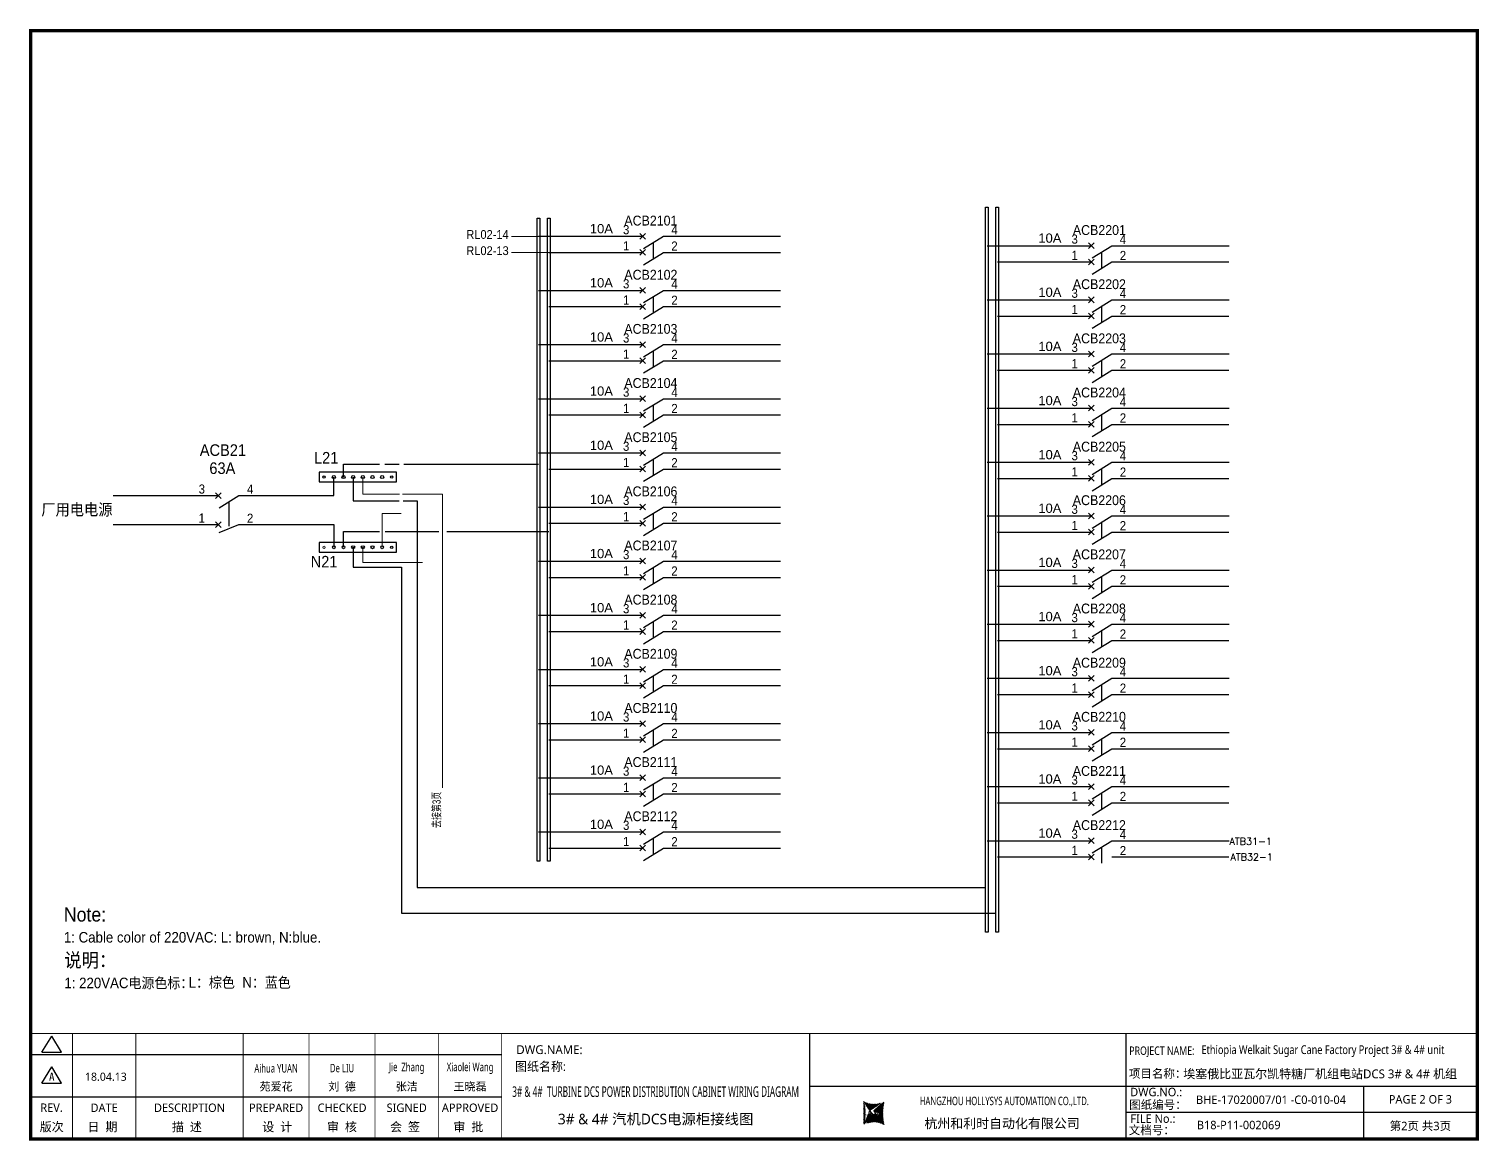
# Model space of a CAD drawing. Extents: x 81437 to 204847, y -54597 to -29444.
# Drawn here: x 96417 to 100542, y -54566 to -51403 of the extents above; entities that cross this region are included whole.
import ezdxf
from ezdxf.enums import TextEntityAlignment as Align
from ezdxf.lldxf.tags import DXFTag

# ---------------------------------------------------------------- set-up
doc = ezdxf.new("R2010")
doc.units = 0
doc.header["$LTSCALE"] = 100
doc.header["$MEASUREMENT"] = 0
for name, color, linetype in [('t', 1, 'Continuous'), ('标准图框及表格', 7, 'Continuous'), ('空气开关', 7, 'Continuous')]:
    doc.layers.add(name, color=color, linetype=linetype)
doc.layers.add('细实线', color=7, linetype='Continuous', lineweight=20)
doc.styles.add('HZ', font='arial.ttf', dxfattribs={"width": 0.7})
doc.styles.add('SIMPLEX', font='simplex')
doc.styles.get("Standard").update_dxf_attribs({"font": ''})
doc.styles.add('微软雅黑', font='')
doc.styles.get('Standard').set_extended_font_data('SimSun')
doc.styles.get('微软雅黑').set_extended_font_data('Microsoft YaHei')
tags = doc.linetypes.add('CENTER', pattern=[2, 1.25, -0.25, 0.25, -0.25]).pattern_tags.tags
tags[10:11] = [DXFTag(74, 4), DXFTag(75, 0), DXFTag(340, '0'), DXFTag(46, 1.0), DXFTag(50, 0.0), DXFTag(44, 0.0), DXFTag(45, 0.0)]
tags[8:9] = [DXFTag(74, 4), DXFTag(75, 0), DXFTag(340, '0'), DXFTag(46, 1.0), DXFTag(50, 0.0), DXFTag(44, 0.0), DXFTag(45, 0.0)]
tags[6:7] = [DXFTag(74, 4), DXFTag(75, 0), DXFTag(340, '0'), DXFTag(46, 1.0), DXFTag(50, 0.0), DXFTag(44, 0.0), DXFTag(45, 0.0)]
tags[4:5] = [DXFTag(74, 4), DXFTag(75, 0), DXFTag(340, '0'), DXFTag(46, 1.0), DXFTag(50, 0.0), DXFTag(44, 0.0), DXFTag(45, 0.0)]
tags = doc.linetypes.add('HIDDEN', pattern=[0.375, 0.25, -0.125]).pattern_tags.tags
tags[6:7] = [DXFTag(74, 4), DXFTag(75, 0), DXFTag(340, '0'), DXFTag(46, 1.0), DXFTag(50, 0.0), DXFTag(44, 0.0), DXFTag(45, 0.0)]
tags[4:5] = [DXFTag(74, 4), DXFTag(75, 0), DXFTag(340, '0'), DXFTag(46, 1.0), DXFTag(50, 0.0), DXFTag(44, 0.0), DXFTag(45, 0.0)]
pattern_1 = [(45, (-6.1628, -58.8625), (-0.7362629, 0.7362629), [])]

# ---------------------------------------------------------------- blocks, each defined once
blk = doc.blocks.new('供电端子')
at = {"style": 'HZ', "width": 0.7}
blk.add_attdef('供电端子', (0, 0), '', height=17, dxfattribs=at)
blk = doc.blocks.new('图框')
at = {"layer": '标准图框及表格'}
h = blk.add_hatch(dxfattribs=at)
h.set_pattern_fill('ANSI31', color=5, scale=8.329864, style=0)
h.set_pattern_definition(pattern_1)
edge = h.paths.add_edge_path()
edge.add_arc((2393.1, -3057), 55.2, 238.1092, 291.6532)
edge.add_line((2413.5, -3108.3), (2382.4, -3129.1))
edge.add_arc((2232.7, -3137.2), 135.4, 346.3915, 374.25)
edge.add_line((2364.3, -3169), (2391.3, -3146.7))
edge.add_line((2385.2, -3139.1), (2390, -3139.8))
edge.add_spline(control_points=[(2391.3, -3146.8), (2392.2, -3145.9), (2393.8, -3144.3), (2393.7, -3140.1), (2391.3, -3139.9), (2390, -3139.7)], knot_values=[0, 0, 0, 0, 6.844331, 12.400427, 18.769243, 18.769243, 18.769243, 18.769243], weights=[1, 1, 1, 1, 1, 1], degree=3, periodic=0)
edge.add_spline(control_points=[(2382.4, -3129.1), (2381.6, -3129.7), (2380.3, -3130.8), (2379.4, -3132.2), (2379, -3132.9)], knot_values=[0, 0, 0, 0, 5.253674, 9.488439, 9.488439, 9.488439, 9.488439], weights=[1, 1, 1, 1, 1], degree=3, periodic=0)
edge.add_spline(control_points=[(2380.1, -3131.1), (2379.6, -3131.8), (2378.5, -3133.2), (2378.8, -3136.6), (2381.7, -3138.8), (2384, -3139), (2385.2, -3139.1)], knot_values=[10.665975, 10.665975, 10.665975, 10.665975, 18.977704, 28.894558, 41.119554, 52.646925, 52.646925, 52.646925, 52.646925], weights=[1, 1, 1, 1, 1, 1, 1], degree=3, periodic=0)
h = blk.add_hatch(dxfattribs=at)
h.set_pattern_fill('ANSI31', color=3, scale=8.329864, style=0)
h.set_pattern_definition(pattern_1)
edge = h.paths.add_edge_path()
edge.add_line((2396.3, -3134.6), (2401.5, -3135.3))
edge.add_spline(control_points=[(2394.9, -3127.6), (2394, -3128.5), (2392.4, -3130.1), (2392.5, -3134.3), (2394.9, -3134.5), (2396.2, -3134.6)], knot_values=[0, 0, 0, 0, 6.844331, 12.400427, 18.769243, 18.769243, 18.769243, 18.769243], weights=[1, 1, 1, 1, 1, 1], degree=3, periodic=0)
edge.add_line((2421.9, -3105.3), (2394.8, -3127.7))
edge.add_spline(control_points=[(2406.5, -3142.8), (2406.9, -3142.3), (2407.7, -3140.9), (2407.4, -3137.8), (2404.5, -3135.6), (2402.2, -3135.4), (2401, -3135.3)], knot_values=[12.654089, 12.654089, 12.654089, 12.654089, 18.977704, 28.894558, 41.119554, 52.646925, 52.646925, 52.646925, 52.646925], weights=[1, 1, 1, 1, 1, 1, 1], degree=3, periodic=0)
edge.add_line((2405.5, -3143.8), (2406.6, -3142.6))
edge.add_line((2403.9, -3145.3), (2405.5, -3143.8))
edge.add_line((2372.7, -3166.1), (2403.8, -3145.3))
edge.add_arc((2393.1, -3217.4), 55.2, 58.1092, 111.6532)
edge.add_arc((2553.4, -3137.2), 135.4, 166.3915, 194.25)
at = {"color": 7}
for p, q in [((2209.5, -2910.4), (2209.5, -3210.4)), ((3109.5, -2910.4), (3109.5, -3210.4)), ((-6.2, -2970.4), (1334, -2970.4)), ((-6.2, -3090.4), (1334, -3090.4)), ((2209.5, -3060.4), (3109.5, -3060.4)), ((3109.5, -3060.4), (4109.5, -3060.4)), ((3785.6, -3060.4), (3785.6, -3210.4)), ((4109.5, -3135.4), (3109.5, -3135.4))]:
    blk.add_line(p, q, dxfattribs=at)
at = {"color": 7, "const_width": 3}
blk.add_lwpolyline([(4109.5, -2910.4), (-6.2, -2910.4)], dxfattribs=at)
at = {"layer": 't', "color": 7}
for p, q in [((25.8, -2963.9), (53.7, -2918)), ((81.7, -2963.9), (53.7, -2918)), ((25.8, -2963.9), (81.7, -2963.9)), ((25.8, -3051.8), (53.7, -3006)), ((81.7, -3051.8), (53.7, -3006)), ((25.8, -3051.8), (81.7, -3051.8))]:
    blk.add_line(p, q, dxfattribs=at)
at = {"layer": 't', "color": 7, "const_width": 9.62}
blk.add_lwpolyline([(4109.5, -3210.4), (4109.5, -58.9), (-6.2, -58.9), (-6.2, -3210.4)], close=True, dxfattribs=at)
at = {"layer": 't', "color": 7, "const_width": 2.4}
for points in [[(112.6, -2911.6), (112.6, -3210.4)], [(292.9, -2911.6), (292.9, -3210.4)], [(598.2, -2911.6), (598.2, -3215.3)], [(785.8, -2911.6), (785.8, -3215.3)], [(973.4, -2911.6), (973.4, -3215.3)], [(1153.7, -2911.6), (1153.7, -3215.3)], [(1334, -2911.6), (1334, -3215.3)]]:
    blk.add_lwpolyline(points, dxfattribs=at)
at = {"color": 7, "linetype": 'CENTER', "style": '微软雅黑'}
for s, height, p in [('项目名称：', 24, (3118.2, -3036.9)), ('图纸编号：', 24, (3119.1, -3125.5)), ('杭州和利时自动化有限公司', 27, (2536.4, -3180)), ('文档号：', 24, (3117.9, -3197.6))]:
    blk.add_text(s, height=height, dxfattribs=at).set_placement(p)
at = {"color": 7, "style": '微软雅黑', "flags": 8}
for tag, p, height in [('DWG.NAME:', (1375.5, -2969.2), 25), ('DWG.NO.:', (3122, -3089.3), 24), ('图纸编号', (3309.2, -3111.3), 24), ('FILENO.:', (3122.5, -3165), 24), ('文档号', (3311.6, -3183), 24)]:
    blk.add_attdef(tag, p, '', height=height, dxfattribs=at)
at = {"color": 7, "style": '微软雅黑', "width": 0.8, "flags": 8}
for tag, p, height in [('PROJECTNAME:', (3119.3, -2971.7), 24), ('PROJECT_NAME', (3324.7, -2969.2), 25)]:
    blk.add_attdef(tag, p, '', height=height, dxfattribs=at)
at = {"color": 7, "style": '微软雅黑', "flags": 8}
for tag, height, width, p in [('RENLIU', 24, 0.7, (692, -3009.2)), ('SHUFENWANG', 24, 0.7, (879.6, -3009.2)), ('FANGHOU', 24, 0.7, (1063.6, -3009.2)), ('DANDANLI', 24, 0.7, (1243.9, -3009.2)), ('#10STATIONONTROLCABINETCOVER', 30, 0.6, (1771.7, -3076)), ('HANGZHOUHOLLYSYSAUTOMATIONCO.,LTD.', 24, 0.7, (2763.9, -3104.6))]:
    blk.add_attdef(tag, text='', height=height, dxfattribs=dict(at, width=width)).set_placement(p, align=Align.MIDDLE)
for tag, p in [('图纸名称:', (1371.6, -3024.8)), ('项目名称', (3272.9, -3045.6))]:
    blk.add_attdef(tag, text='', height=25, dxfattribs=at).set_placement(p, align=Align.BOTTOM_LEFT)
at = {"color": 7, "flags": 8}
blk.add_attdef('A', text='', height=23, dxfattribs=at).set_placement((53.7, -3033.7), align=Align.MIDDLE)
at = {"color": 7, "style": '微软雅黑', "flags": 8}
for tag, height, p in [('设计时间', 23, (207.7, -3033.7)), ('刘仁', 23, (692, -3061.1)), ('王姝芬', 23, (879.6, -3061.1)), ('侯方', 23, (1063.6, -3061.1)), ('李丹丹', 23, (1243.9, -3061.1)), ('PAGEXOFX', 24, (3947.6, -3097.9)), ('REV.', 24, (53.2, -3121.9)), ('DATE', 24, (202.7, -3121.9)), ('DESCRIPTION', 24, (445.6, -3121.9)), ('PREPARED', 24, (692, -3121.9)), ('CHECKED', 24, (879.6, -3121.9)), ('SIGNED', 24, (1063.6, -3121.9)), ('APPROVED', 24, (1243.9, -3121.9)), ('图纸名称', 30, (1771.7, -3153.6)), ('第几页共几页', 24, (3947.6, -3172.9))]:
    blk.add_attdef(tag, text='', height=height, dxfattribs=at).set_placement(p, align=Align.MIDDLE)
at = {"layer": 't', "color": 7, "style": '微软雅黑'}
for s, p in [('版次', (53.7, -3176.5)), ('日  期', (198, -3176.5)), ('描  述', (438.3, -3176.5)), ('设  计', (695.3, -3176.5)), ('审  核', (879.4, -3176.5)), ('会  签', (1058.9, -3176.5)), ('审  批', (1239.1, -3176.5))]:
    blk.add_text(s, height=25, dxfattribs=at).set_placement(p, align=Align.MIDDLE_CENTER)
at = {"layer": '标准图框及表格', "color": 5, "style": 'HZ'}
for s, p in [('pgqh', (2367.7, -3118.5)), ('hollilas', (2367.9, -3144.8))]:
    blk.add_text(s, height=5.21, dxfattribs=at).set_placement(p)
at = {"layer": '标准图框及表格', "color": 3, "style": 'HZ'}
for s, height, p in [('auto', 8.68, (2394.7, -3133.1)), ('hollysys', 4.34, (2396.4, -3158.6))]:
    blk.add_text(s, height=height, dxfattribs=at).set_placement(p)

msp = doc.modelspace()

# ---------------------------------------------------------------- linework, layer by layer
at = {"color": 43}
for p, q in [((97866.3, -51992.6), (98163, -51992.6)), ((98221.5, -51992.6), (98555.2, -51992.6)), ((99142.4, -52019.4), (99439, -52019.4)), ((99497.6, -52019.4), (99831.3, -52019.4)), ((97866.3, -52146.6), (98163, -52146.6)), ((98221.5, -52146.6), (98555.2, -52146.6)), ((99142.4, -52173.4), (99439, -52173.4)), ((99497.6, -52173.4), (99831.3, -52173.4)), ((97866.3, -52300.6), (98163, -52300.6)), ((98221.5, -52300.6), (98555.2, -52300.6)), ((99142.4, -52327.4), (99439, -52327.4)), ((99497.6, -52327.4), (99831.3, -52327.4)), ((97866.3, -52454.6), (98163, -52454.6)), ((98221.5, -52454.6), (98555.2, -52454.6)), ((99142.4, -52481.4), (99439, -52481.4)), ((99497.6, -52481.4), (99831.3, -52481.4)), ((97866.3, -52608.6), (98163, -52608.6)), ((98221.5, -52608.6), (98555.2, -52608.6)), ((99142.4, -52635.4), (99439, -52635.4)), ((99497.6, -52635.4), (99831.3, -52635.4)), ((97283.9, -52730.3), (97283.9, -52677.3)), ((97311.4, -52677.3), (97311.4, -52641)), ((97311.4, -52641), (97414.2, -52641)), ((97338.9, -52677.3), (97338.9, -52745.2)), ((97429.4, -52641), (97470.3, -52641)), ((97483.6, -52641), (97866.3, -52641)), ((96656.3, -52730.3), (96955.7, -52730.3)), ((97014.2, -52730.3), (97283.9, -52730.3)), ((97338.9, -52745.2), (97470.3, -52745.2)), ((97480.8, -52745.2), (97520.9, -52745.2)), ((97520.9, -52745.2), (97520.9, -53114)), ((97866.3, -52762.6), (98163, -52762.6)), ((98221.5, -52762.6), (98555.2, -52762.6)), ((99142.3, -52787.8), (99438.9, -52787.8)), ((99497.5, -52787.8), (99831.2, -52787.8)), ((97866.3, -52916.6), (98163, -52916.6)), ((98221.5, -52916.6), (98555.2, -52916.6)), ((99142.3, -52941.8), (99438.9, -52941.8)), ((99497.5, -52941.8), (99831.2, -52941.8)), ((97866.3, -53070.6), (98163, -53070.6)), ((98221.5, -53070.6), (98555.2, -53070.6)), ((97520.9, -53114), (97520.9, -53844.9)), ((99142.3, -53095.8), (99438.9, -53095.8)), ((99497.5, -53095.8), (99831.2, -53095.8)), ((97866.3, -53224.6), (98163, -53224.6)), ((98221.5, -53224.6), (98555.2, -53224.6)), ((99142.3, -53249.8), (99438.9, -53249.8)), ((99497.5, -53249.8), (99831.2, -53249.8)), ((97866.3, -53378.6), (98163, -53378.6)), ((98221.5, -53378.6), (98555.2, -53378.6)), ((99142.3, -53403.8), (99438.9, -53403.8)), ((99497.5, -53403.8), (99831.2, -53403.8)), ((97866.3, -53532.6), (98163, -53532.6)), ((98221.5, -53532.6), (98555.2, -53532.6)), ((99142.3, -53557.8), (99438.9, -53557.8)), ((99497.5, -53557.8), (99831.2, -53557.8)), ((97866.3, -53686.6), (98163, -53686.6)), ((98221.5, -53686.6), (98555.2, -53686.6)), ((99142.3, -53711.8), (99438.9, -53711.8)), ((99497.5, -53711.8), (99831.2, -53711.8)), ((97520.9, -53844.9), (99138, -53844.9))]:
    msp.add_line(p, q, dxfattribs=at)
at = {"color": 6}
for p, q in [((98171.1, -52000.7), (98154.9, -51984.5)), ((98154.9, -52000.7), (98171.1, -51984.5)), ((98165.1, -52027.4), (98221.5, -51992.6)), ((99447.1, -52027.5), (99430.9, -52011.3)), ((99430.9, -52027.5), (99447.1, -52011.3)), ((99441.1, -52054.2), (99497.6, -52019.4)), ((98154.9, -52046.8), (98171.1, -52030.6)), ((98171.1, -52046.8), (98154.9, -52030.6)), ((98165.1, -52073.5), (98221.5, -52038.7)), ((99430.9, -52073.6), (99447.1, -52057.4)), ((99447.1, -52073.6), (99430.9, -52057.4)), ((99441.1, -52100.3), (99497.6, -52065.5)), ((98171.1, -52154.7), (98154.9, -52138.5)), ((98154.9, -52154.7), (98171.1, -52138.5)), ((98165.1, -52181.4), (98221.5, -52146.6)), ((99447.1, -52181.5), (99430.9, -52165.3)), ((99430.9, -52181.5), (99447.1, -52165.3)), ((99441.1, -52208.2), (99497.6, -52173.4)), ((98171.1, -52200.8), (98154.9, -52184.6)), ((98154.9, -52200.8), (98171.1, -52184.6)), ((98165.1, -52227.5), (98221.5, -52192.7)), ((99447.1, -52227.6), (99430.9, -52211.4)), ((99430.9, -52227.6), (99447.1, -52211.4)), ((99441.1, -52254.3), (99497.6, -52219.5)), ((98154.9, -52308.7), (98171.1, -52292.5)), ((98171.1, -52308.7), (98154.9, -52292.5)), ((98165.1, -52335.4), (98221.5, -52300.6)), ((98154.9, -52354.8), (98171.1, -52338.6)), ((98171.1, -52354.8), (98154.9, -52338.6)), ((98165.1, -52381.5), (98221.5, -52346.7)), ((99430.9, -52335.5), (99447.1, -52319.3)), ((99447.1, -52335.5), (99430.9, -52319.3)), ((99441.1, -52362.2), (99497.6, -52327.4)), ((99430.9, -52381.6), (99447.1, -52365.4)), ((99447.1, -52381.6), (99430.9, -52365.4)), ((99441.1, -52408.3), (99497.6, -52373.5)), ((98171.1, -52462.7), (98154.9, -52446.5)), ((98154.9, -52462.7), (98171.1, -52446.5)), ((98165.1, -52489.4), (98221.5, -52454.6)), ((98171.1, -52508.8), (98154.9, -52492.6)), ((98154.9, -52508.8), (98171.1, -52492.6)), ((98165.1, -52535.5), (98221.5, -52500.7)), ((99447.1, -52489.5), (99430.9, -52473.3)), ((99430.9, -52489.5), (99447.1, -52473.3)), ((99441.1, -52516.2), (99497.6, -52481.4)), ((99447.1, -52535.6), (99430.9, -52519.4)), ((99430.9, -52535.6), (99447.1, -52519.4)), ((99441.1, -52562.3), (99497.6, -52527.5)), ((98154.9, -52616.7), (98171.1, -52600.5)), ((98171.1, -52616.7), (98154.9, -52600.5)), ((98165.1, -52643.4), (98221.5, -52608.6)), ((99430.9, -52643.5), (99447.1, -52627.3)), ((99447.1, -52643.5), (99430.9, -52627.3)), ((99441.1, -52670.2), (99497.6, -52635.4)), ((98154.9, -52662.8), (98171.1, -52646.6)), ((98171.1, -52662.8), (98154.9, -52646.6)), ((98165.1, -52689.5), (98221.5, -52654.7)), ((99430.9, -52689.6), (99447.1, -52673.4)), ((99447.1, -52689.6), (99430.9, -52673.4)), ((99441.1, -52716.3), (99497.6, -52681.5)), ((98171.1, -52770.7), (98154.9, -52754.5)), ((98154.9, -52770.7), (98171.1, -52754.5)), ((98171.1, -52816.8), (98154.9, -52800.6)), ((98154.9, -52816.8), (98171.1, -52800.6)), ((98165.1, -52797.4), (98221.5, -52762.6)), ((99447, -52795.9), (99430.8, -52779.7)), ((99430.8, -52795.9), (99447, -52779.7)), ((99441, -52822.6), (99497.5, -52787.8)), ((98165.1, -52843.5), (98221.5, -52808.7)), ((99447, -52842), (99430.8, -52825.8)), ((99430.8, -52842), (99447, -52825.8)), ((99441, -52868.7), (99497.5, -52833.9)), ((98171.1, -52924.7), (98154.9, -52908.5)), ((98154.9, -52924.7), (98171.1, -52908.5)), ((98165.1, -52951.4), (98221.5, -52916.6)), ((98171.1, -52970.8), (98154.9, -52954.6)), ((98154.9, -52970.8), (98171.1, -52954.6)), ((98165.1, -52997.5), (98221.5, -52962.7)), ((99447, -52949.9), (99430.8, -52933.7)), ((99430.8, -52949.9), (99447, -52933.7)), ((99441, -52976.6), (99497.5, -52941.8)), ((99447, -52996), (99430.8, -52979.8)), ((99430.8, -52996), (99447, -52979.8)), ((99441, -53022.7), (99497.5, -52987.9)), ((98154.9, -53078.7), (98171.1, -53062.5)), ((98171.1, -53078.7), (98154.9, -53062.5)), ((98165.1, -53105.4), (98221.5, -53070.6)), ((99430.8, -53103.9), (99447, -53087.7)), ((99447, -53103.9), (99430.8, -53087.7)), ((98154.9, -53124.8), (98171.1, -53108.6)), ((98171.1, -53124.8), (98154.9, -53108.6)), ((98165.1, -53151.5), (98221.5, -53116.7)), ((99441, -53130.6), (99497.5, -53095.8)), ((99430.8, -53150), (99447, -53133.8)), ((99447, -53150), (99430.8, -53133.8)), ((99441, -53176.7), (99497.5, -53141.9)), ((98171.1, -53232.7), (98154.9, -53216.5)), ((98154.9, -53232.7), (98171.1, -53216.5)), ((98165.1, -53259.4), (98221.5, -53224.6)), ((99447, -53257.9), (99430.8, -53241.7)), ((99430.8, -53257.9), (99447, -53241.7)), ((99441, -53284.6), (99497.5, -53249.8)), ((98171.1, -53278.8), (98154.9, -53262.6)), ((98154.9, -53278.8), (98171.1, -53262.6)), ((98165.1, -53305.5), (98221.5, -53270.7)), ((99447, -53304), (99430.8, -53287.8)), ((99430.8, -53304), (99447, -53287.8)), ((99441, -53330.7), (99497.5, -53295.9)), ((98171.1, -53386.7), (98154.9, -53370.5)), ((98154.9, -53386.7), (98171.1, -53370.5)), ((98165.1, -53413.4), (98221.5, -53378.6)), ((98171.1, -53432.8), (98154.9, -53416.6)), ((98154.9, -53432.8), (98171.1, -53416.6)), ((99447, -53411.9), (99430.8, -53395.7)), ((99430.8, -53411.9), (99447, -53395.7)), ((99441, -53438.6), (99497.5, -53403.8)), ((98165.1, -53459.5), (98221.5, -53424.7)), ((99447, -53458), (99430.8, -53441.8)), ((99430.8, -53458), (99447, -53441.8)), ((99441, -53484.7), (99497.5, -53449.9)), ((98171.1, -53540.7), (98154.9, -53524.5)), ((98154.9, -53540.7), (98171.1, -53524.5)), ((98165.1, -53567.4), (98221.5, -53532.6)), ((98171.1, -53586.8), (98154.9, -53570.6)), ((98154.9, -53586.8), (98171.1, -53570.6)), ((98165.1, -53613.5), (98221.5, -53578.7)), ((99447, -53565.9), (99430.8, -53549.7)), ((99430.8, -53565.9), (99447, -53549.7)), ((99441, -53592.6), (99497.5, -53557.8)), ((99447, -53612), (99430.8, -53595.8)), ((99430.8, -53612), (99447, -53595.8)), ((99441, -53638.7), (99497.5, -53603.9)), ((98154.9, -53694.7), (98171.1, -53678.5)), ((98171.1, -53694.7), (98154.9, -53678.5)), ((98165.1, -53721.4), (98221.5, -53686.6)), ((99430.8, -53719.9), (99447, -53703.7)), ((99447, -53719.9), (99430.8, -53703.7)), ((98154.9, -53740.8), (98171.1, -53724.6)), ((98171.1, -53740.8), (98154.9, -53724.6)), ((98165.1, -53767.5), (98221.5, -53732.7)), ((99430.8, -53766), (99447, -53749.8)), ((99447, -53766), (99430.8, -53749.8)), ((99441, -53746.6), (99497.5, -53711.8))]:
    msp.add_line(p, q, dxfattribs=at)
at = {"color": 5}
for p, q in [((97896, -52038.7), (98163, -52038.7)), ((98221.5, -52038.7), (98554.6, -52038.7)), ((99172.1, -52065.5), (99439, -52065.5)), ((99497.6, -52065.5), (99830.7, -52065.5)), ((97896, -52192.7), (98163, -52192.7)), ((98221.5, -52192.7), (98554.6, -52192.7)), ((99172.1, -52219.5), (99439, -52219.5)), ((99497.6, -52219.5), (99830.7, -52219.5)), ((97896, -52346.7), (98163, -52346.7)), ((98221.5, -52346.7), (98554.6, -52346.7)), ((99172.1, -52373.5), (99439, -52373.5)), ((99497.6, -52373.5), (99830.7, -52373.5)), ((97896, -52500.7), (98163, -52500.7)), ((98221.5, -52500.7), (98554.6, -52500.7)), ((99172.1, -52527.5), (99439, -52527.5)), ((99497.6, -52527.5), (99830.7, -52527.5)), ((97896, -52654.7), (98163, -52654.7)), ((98221.5, -52654.7), (98554.6, -52654.7)), ((99172.1, -52681.5), (99439, -52681.5)), ((99497.6, -52681.5), (99830.7, -52681.5)), ((96656.1, -52812.7), (96955.7, -52812.7)), ((97014.2, -52812.7), (97283.9, -52812.7)), ((97283.9, -52812.7), (97283.9, -52877)), ((97311.4, -52877), (97311.4, -52832.4)), ((97311.4, -52832.4), (97414.2, -52832.4)), ((97429.8, -52832.4), (97529.7, -52832.4)), ((97529.7, -52832.4), (97582.7, -52832.4)), ((97605.4, -52832.4), (97638.5, -52832.4)), ((97638.5, -52832.4), (97896, -52832.4)), ((97896, -52808.7), (98163, -52808.7)), ((98221.5, -52808.7), (98554.6, -52808.7)), ((99172, -52833.9), (99438.9, -52833.9)), ((99497.5, -52833.9), (99830.6, -52833.9)), ((97338.9, -52877), (97338.9, -52933.3)), ((97338.9, -52933.3), (97476.4, -52933.3)), ((97476.4, -52933.3), (97476.4, -53113.5)), ((97896, -52962.7), (98163, -52962.7)), ((98221.5, -52962.7), (98554.6, -52962.7)), ((99172, -52987.9), (99438.9, -52987.9)), ((99497.5, -52987.9), (99830.6, -52987.9)), ((97476.4, -53113.5), (97476.4, -53917.6)), ((97896, -53116.7), (98163, -53116.7)), ((98221.5, -53116.7), (98554.6, -53116.7)), ((99172, -53141.9), (99438.9, -53141.9)), ((99497.5, -53141.9), (99830.6, -53141.9)), ((97896, -53270.7), (98163, -53270.7)), ((98221.5, -53270.7), (98554.6, -53270.7)), ((99172, -53295.9), (99438.9, -53295.9)), ((99497.5, -53295.9), (99830.6, -53295.9)), ((97896, -53424.7), (98163, -53424.7)), ((98221.5, -53424.7), (98554.6, -53424.7)), ((99172, -53449.9), (99438.9, -53449.9)), ((99497.5, -53449.9), (99830.6, -53449.9)), ((97896, -53578.7), (98163, -53578.7)), ((98221.5, -53578.7), (98554.6, -53578.7)), ((99172, -53603.9), (99438.9, -53603.9)), ((99497.5, -53603.9), (99830.6, -53603.9)), ((97896, -53732.7), (98163, -53732.7)), ((98221.5, -53732.7), (98554.6, -53732.7)), ((99172, -53757.9), (99438.9, -53757.9)), ((99497.5, -53757.9), (99830.6, -53757.9)), ((97476.4, -53917.6), (99167.7, -53917.6))]:
    msp.add_line(p, q, dxfattribs=at)
for p, q in [((96963.8, -52738.4), (96947.6, -52722.2)), ((96947.6, -52738.4), (96963.8, -52722.2)), ((96957.8, -52765.1), (97014.2, -52730.3)), ((96947.6, -52820.8), (96963.8, -52804.6)), ((96963.8, -52820.8), (96947.6, -52804.6)), ((96957.8, -52834.9), (97014.2, -52812.7))]:
    msp.add_line(p, q)
at = {"color": 43}
for points in [[(99145.8, -51909.9), (99145.8, -53971.7), (99138, -53971.7), (99138, -51909.9)], [(97870.3, -51940.9), (97870.3, -53769.7), (97862.5, -53769.7), (97862.5, -51940.9)], [(97242.6, -52691.1), (97462.6, -52691.1), (97462.6, -52663.6), (97242.6, -52663.6)]]:
    msp.add_lwpolyline(points, close=True, dxfattribs=at)
at = {"color": 5}
for points in [[(99174.9, -51909.9), (99174.9, -53971.7), (99167.1, -53971.7), (99167.1, -51909.9)], [(97899.4, -51940.9), (97899.4, -53769.7), (97891.6, -53769.7), (97891.6, -51940.9)], [(97242.6, -52890.7), (97462.6, -52890.7), (97462.6, -52863.2), (97242.6, -52863.2)]]:
    msp.add_lwpolyline(points, close=True, dxfattribs=at)
for centre, radius in [((97256.4, -52677.3), 3.3), ((97283.9, -52677.3), 4.4), ((97311.4, -52677.3), 4.4), ((97338.9, -52677.3), 4.4), ((97366.4, -52677.3), 4.4), ((97393.9, -52677.3), 4.4), ((97421.4, -52677.3), 4.4), ((97448.9, -52677.3), 3.3), ((97338.9, -52877), 4.4), ((97366.4, -52877), 4.4), ((97393.9, -52877), 4.4), ((97448.9, -52877), 3.3)]:
    msp.add_circle(centre, radius)
at = {"lineweight": 20}
for centre, radius in [((97256.4, -52877), 3.3), ((97283.9, -52877), 4.4), ((97311.4, -52877), 4.4), ((97421.4, -52877), 4.4)]:
    msp.add_circle(centre, radius, dxfattribs=at)
at = {"layer": '空气开关', "color": 6}
for p, q in [((98193.3, -52056.1), (98193.3, -52010)), ((99469.3, -52082.9), (99469.3, -52036.8)), ((98193.3, -52210.1), (98193.3, -52164)), ((99469.3, -52236.9), (99469.3, -52190.8)), ((98193.3, -52364.1), (98193.3, -52318)), ((99469.3, -52390.9), (99469.3, -52344.8)), ((98193.3, -52518.1), (98193.3, -52472)), ((99469.3, -52544.9), (99469.3, -52498.8)), ((98193.3, -52672.1), (98193.3, -52626)), ((99469.3, -52698.9), (99469.3, -52652.8)), ((98193.3, -52826.1), (98193.3, -52780)), ((99469.3, -52851.3), (99469.3, -52805.2)), ((98193.3, -52980.1), (98193.3, -52934)), ((99469.3, -53005.3), (99469.3, -52959.2)), ((98193.3, -53134.1), (98193.3, -53088)), ((99469.3, -53159.3), (99469.3, -53113.2)), ((98193.3, -53288.1), (98193.3, -53242)), ((99469.3, -53313.3), (99469.3, -53267.2)), ((98193.3, -53442.1), (98193.3, -53396)), ((99469.3, -53467.3), (99469.3, -53421.2)), ((98193.3, -53596.1), (98193.3, -53550)), ((99469.3, -53621.3), (99469.3, -53575.2)), ((98193.3, -53750.1), (98193.3, -53704)), ((99469.3, -53775.3), (99469.3, -53729.2))]:
    msp.add_line(p, q, dxfattribs=at)
at = {"layer": '空气开关'}
msp.add_line((96986, -52817.5), (96986, -52747.7), dxfattribs=at)
at = {"layer": '细实线', "color": 43}
for p, q in [((97867.2, -51992.9), (97789, -51992.9)), ((97366.4, -52677.3), (97366.4, -52726.2)), ((97366.4, -52726.2), (97470.7, -52726.2)), ((97479.7, -52726.2), (97593.1, -52726.2)), ((97593.1, -52726.2), (97593.1, -53561.6))]:
    msp.add_line(p, q, dxfattribs=at)
at = {"layer": '细实线', "color": 5}
for p, q in [((97896.9, -52039), (97789, -52039)), ((97421.4, -52877), (97421.4, -52781)), ((97421.4, -52781), (97475.7, -52781)), ((97366.4, -52877), (97366.4, -52920.2)), ((97366.4, -52920.2), (97535.9, -52920.2))]:
    msp.add_line(p, q, dxfattribs=at)

# ---------------------------------------------------------------- block references
at = {"color": 1}
ref = msp.add_blockref('图框', (96427.7, -51349.2), dxfattribs=at)
ref.add_attrib('PROJECTNAME:', 'PROJECT NAME:', (99547, -54320.8), dxfattribs={"color": 7, "height": 24, "style": '微软雅黑', "width": 0.8})
ref.add_attrib('FILENO.:', 'FILE No.:', (99550.2, -54514.1), dxfattribs={"color": 7, "height": 24, "style": '微软雅黑'})
ref.add_attrib('DWG.NO.:', 'DWG.NO.:', (99549.7, -54438.4), dxfattribs={"color": 7, "height": 24, "style": '微软雅黑'})
ref.add_attrib('PAGEXOFX', 'PAGE 2 OF 3', dxfattribs={"color": 7, "height": 24, "style": '微软雅黑', "flags": 8}).set_placement((100375.3, -54447.1), align=Align.MIDDLE)
ref.add_attrib('PROJECT_NAME', 'Ethiopia Welkait Sugar Cane Factory Project 3# & 4# unit', (99752.5, -54318.4), dxfattribs={"color": 7, "height": 25, "style": '微软雅黑', "width": 0.8})
ref.add_attrib('项目名称', '埃塞俄比亚瓦尔凯特糖厂机组电站DCS 3# & 4# 机组', dxfattribs={"color": 7, "height": 25, "style": '微软雅黑'}).set_placement((99700.6, -54394.8), align=Align.BOTTOM_LEFT)
ref.add_attrib('HANGZHOUHOLLYSYSAUTOMATIONCO.,LTD.', 'HANGZHOU HOLLYSYS AUTOMATION CO.,LTD.', dxfattribs={"color": 7, "height": 24, "style": '微软雅黑', "width": 0.7}).set_placement((99191.6, -54453.7), align=Align.MIDDLE)
ref.add_attrib('图纸名称:', '图纸名称:', dxfattribs={"color": 7, "height": 25, "style": '微软雅黑', "flags": 8}).set_placement((97799.4, -54373.9), align=Align.BOTTOM_LEFT)
ref.add_attrib('#10STATIONONTROLCABINETCOVER', '3# & 4#  TURBINE DCS POWER DISTRIBUTION CABINET WIRING DIAGRAM', dxfattribs={"color": 7, "height": 30, "style": '微软雅黑', "width": 0.6, "flags": 8}).set_placement((98199.5, -54425.2), align=Align.MIDDLE)
ref.add_attrib('DWG.NAME:', 'DWG.NAME:', (97803.2, -54318.4), dxfattribs={"color": 7, "height": 25, "style": '微软雅黑', "flags": 8})
ref.add_attrib('DANDANLI', 'Xiaolei Wang', dxfattribs={"color": 7, "height": 24, "style": '微软雅黑', "width": 0.7, "flags": 8}).set_placement((97671.6, -54358.4), align=Align.MIDDLE)
ref.add_attrib('FANGHOU', 'Jie  Zhang', dxfattribs={"color": 7, "height": 24, "style": '微软雅黑', "width": 0.7, "flags": 8}).set_placement((97491.3, -54358.4), align=Align.MIDDLE)
ref.add_attrib('SHUFENWANG', 'De LIU', dxfattribs={"color": 7, "height": 24, "style": '微软雅黑', "width": 0.7, "flags": 8}).set_placement((97307.4, -54358.4), align=Align.MIDDLE)
ref.add_attrib('RENLIU', 'Aihua YUAN', dxfattribs={"color": 7, "height": 24, "style": '微软雅黑', "width": 0.7, "flags": 8}).set_placement((97119.8, -54358.4), align=Align.MIDDLE)
ref.add_attrib('APPROVED', 'APPROVED', dxfattribs={"color": 7, "height": 24, "style": '微软雅黑'}).set_placement((97671.6, -54471.1), align=Align.MIDDLE)
ref.add_attrib('SIGNED', 'SIGNED', dxfattribs={"color": 7, "height": 24, "style": '微软雅黑'}).set_placement((97491.3, -54471.1), align=Align.MIDDLE)
ref.add_attrib('CHECKED', 'CHECKED', dxfattribs={"color": 7, "height": 24, "style": '微软雅黑'}).set_placement((97307.4, -54471.1), align=Align.MIDDLE)
ref.add_attrib('PREPARED', 'PREPARED', dxfattribs={"color": 7, "height": 24, "style": '微软雅黑'}).set_placement((97119.8, -54471.1), align=Align.MIDDLE)
ref.add_attrib('DESCRIPTION', 'DESCRIPTION', dxfattribs={"color": 7, "height": 24, "style": '微软雅黑'}).set_placement((96873.3, -54471.1), align=Align.MIDDLE)
ref.add_attrib('DATE', 'DATE', dxfattribs={"color": 7, "height": 24, "style": '微软雅黑', "flags": 8}).set_placement((96630.5, -54471.1), align=Align.MIDDLE)
ref.add_attrib('REV.', 'REV.', dxfattribs={"color": 7, "height": 24, "style": '微软雅黑', "flags": 8}).set_placement((96480.9, -54471.1), align=Align.MIDDLE)
ref.add_attrib('A', 'A', dxfattribs={"color": 7, "height": 23, "flags": 8}).set_placement((96481.5, -54382.9), align=Align.MIDDLE)
ref.add_attrib('设计时间', '18.04.13', dxfattribs={"color": 7, "height": 23, "style": '微软雅黑', "flags": 8}).set_placement((96635.4, -54382.9), align=Align.MIDDLE)
ref.add_attrib('李丹丹', '王晓磊', dxfattribs={"color": 7, "height": 23, "style": '微软雅黑', "flags": 8}).set_placement((97671.6, -54410.2), align=Align.MIDDLE)
ref.add_attrib('侯方', '张洁', dxfattribs={"color": 7, "height": 23, "style": '微软雅黑', "flags": 8}).set_placement((97491.3, -54410.2), align=Align.MIDDLE)
ref.add_attrib('王姝芬', '刘  德', dxfattribs={"color": 7, "height": 23, "style": '微软雅黑', "flags": 8}).set_placement((97307.4, -54410.2), align=Align.MIDDLE)
ref.add_attrib('刘仁', '苑爱花', dxfattribs={"color": 7, "height": 23, "style": '微软雅黑', "flags": 8}).set_placement((97119.8, -54410.2), align=Align.MIDDLE)
ref.add_attrib('图纸名称', '3# & 4# 汽机DCS电源柜接线图', dxfattribs={"color": 7, "height": 30, "style": '微软雅黑', "flags": 8}).set_placement((98199.5, -54502.7), align=Align.MIDDLE)
ref.add_attrib('文档号', 'B18-P11-002069', (99739.3, -54532.2), dxfattribs={"color": 7, "height": 24, "style": '微软雅黑', "flags": 8})
ref.add_attrib('图纸编号', 'BHE-17020007/01 -C0-010-04', (99736.9, -54460.4), dxfattribs={"color": 7, "height": 24, "style": '微软雅黑', "flags": 8})
ref.add_attrib('第几页共几页', '第2页 共3页', dxfattribs={"color": 7, "height": 24, "style": '微软雅黑', "flags": 8}).set_placement((100375.3, -54522.1), align=Align.MIDDLE)
ref = msp.add_blockref('供电端子', (98186, -51962.1), dxfattribs=dict(xscale=0.9349999999976717, yscale=0.9349999999976717))
ref.add_attrib('供电端子', 'ACB2101', dxfattribs={"height": 28.05, "style": 'HZ', "width": 0.9}).set_placement((98186, -51962.1), align=Align.CENTER)
ref = msp.add_blockref('供电端子', (97660.9, -52000), dxfattribs=dict(xscale=0.9349999999976717, yscale=0.9349999999976717))
ref.add_attrib('供电端子', 'RL02-14', (97660.9, -52000), dxfattribs={"height": 25, "style": 'HZ', "width": 0.9})
ref = msp.add_blockref('供电端子', (98045.2, -51984.1), dxfattribs=dict(xscale=0.9349999999976717, yscale=0.9349999999976717))
ref.add_attrib('供电端子', '10A', dxfattribs={"height": 26.4, "style": 'HZ'}).set_placement((98045.2, -51984.1), align=Align.CENTER)
ref = msp.add_blockref('供电端子', (99462, -51989), dxfattribs=dict(xscale=0.9349999999976717, yscale=0.9349999999976717))
ref.add_attrib('供电端子', 'ACB2201', dxfattribs={"height": 28.05, "style": 'HZ', "width": 0.9}).set_placement((99462, -51989), align=Align.CENTER)
ref = msp.add_blockref('供电端子', (99321.2, -52011), dxfattribs=dict(xscale=0.9349999999976717, yscale=0.9349999999976717))
ref.add_attrib('供电端子', '10A', dxfattribs={"height": 26.4, "style": 'HZ'}).set_placement((99321.2, -52011), align=Align.CENTER)
ref = msp.add_blockref('供电端子', (97660.9, -52046.1), dxfattribs=dict(xscale=0.9349999999976717, yscale=0.9349999999976717))
ref.add_attrib('供电端子', 'RL02-13', (97660.9, -52046.1), dxfattribs={"height": 25, "style": 'HZ', "width": 0.9})
ref = msp.add_blockref('供电端子', (98186, -52116.1), dxfattribs=dict(xscale=0.9349999999976717, yscale=0.9349999999976717))
ref.add_attrib('供电端子', 'ACB2102', dxfattribs={"height": 28.05, "style": 'HZ', "width": 0.9}).set_placement((98186, -52116.1), align=Align.CENTER)
ref = msp.add_blockref('供电端子', (98045.2, -52138.1), dxfattribs=dict(xscale=0.9349999999976717, yscale=0.9349999999976717))
ref.add_attrib('供电端子', '10A', dxfattribs={"height": 26.4, "style": 'HZ'}).set_placement((98045.2, -52138.1), align=Align.CENTER)
ref = msp.add_blockref('供电端子', (99321.2, -52165), dxfattribs=dict(xscale=0.9349999999976717, yscale=0.9349999999976717))
ref.add_attrib('供电端子', '10A', dxfattribs={"height": 26.4, "style": 'HZ'}).set_placement((99321.2, -52165), align=Align.CENTER)
ref = msp.add_blockref('供电端子', (99462, -52143), dxfattribs=dict(xscale=0.9349999999976717, yscale=0.9349999999976717))
ref.add_attrib('供电端子', 'ACB2202', dxfattribs={"height": 28.05, "style": 'HZ', "width": 0.9}).set_placement((99462, -52143), align=Align.CENTER)
ref = msp.add_blockref('供电端子', (98045.2, -52292.1), dxfattribs=dict(xscale=0.9349999999976717, yscale=0.9349999999976717))
ref.add_attrib('供电端子', '10A', dxfattribs={"height": 26.4, "style": 'HZ'}).set_placement((98045.2, -52292.1), align=Align.CENTER)
ref = msp.add_blockref('供电端子', (98186, -52270.1), dxfattribs=dict(xscale=0.9349999999976717, yscale=0.9349999999976717))
ref.add_attrib('供电端子', 'ACB2103', dxfattribs={"height": 28.05, "style": 'HZ', "width": 0.9}).set_placement((98186, -52270.1), align=Align.CENTER)
ref = msp.add_blockref('供电端子', (99321.2, -52319), dxfattribs=dict(xscale=0.9349999999976717, yscale=0.9349999999976717))
ref.add_attrib('供电端子', '10A', dxfattribs={"height": 26.4, "style": 'HZ'}).set_placement((99321.2, -52319), align=Align.CENTER)
ref = msp.add_blockref('供电端子', (99462, -52297), dxfattribs=dict(xscale=0.9349999999976717, yscale=0.9349999999976717))
ref.add_attrib('供电端子', 'ACB2203', dxfattribs={"height": 28.05, "style": 'HZ', "width": 0.9}).set_placement((99462, -52297), align=Align.CENTER)
ref = msp.add_blockref('供电端子', (98045.2, -52446.1), dxfattribs=dict(xscale=0.9349999999976717, yscale=0.9349999999976717))
ref.add_attrib('供电端子', '10A', dxfattribs={"height": 26.4, "style": 'HZ'}).set_placement((98045.2, -52446.1), align=Align.CENTER)
ref = msp.add_blockref('供电端子', (98186, -52424.1), dxfattribs=dict(xscale=0.9349999999976717, yscale=0.9349999999976717))
ref.add_attrib('供电端子', 'ACB2104', dxfattribs={"height": 28.05, "style": 'HZ', "width": 0.9}).set_placement((98186, -52424.1), align=Align.CENTER)
ref = msp.add_blockref('供电端子', (99462, -52451), dxfattribs=dict(xscale=0.9349999999976717, yscale=0.9349999999976717))
ref.add_attrib('供电端子', 'ACB2204', dxfattribs={"height": 28.05, "style": 'HZ', "width": 0.9}).set_placement((99462, -52451), align=Align.CENTER)
ref = msp.add_blockref('供电端子', (99321.2, -52473), dxfattribs=dict(xscale=0.9349999999976717, yscale=0.9349999999976717))
ref.add_attrib('供电端子', '10A', dxfattribs={"height": 26.4, "style": 'HZ'}).set_placement((99321.2, -52473), align=Align.CENTER)
ref = msp.add_blockref('供电端子', (98186, -52578.1), dxfattribs=dict(xscale=0.9349999999976717, yscale=0.9349999999976717))
ref.add_attrib('供电端子', 'ACB2105', dxfattribs={"height": 28.05, "style": 'HZ', "width": 0.9}).set_placement((98186, -52578.1), align=Align.CENTER)
ref = msp.add_blockref('供电端子', (98045.2, -52600.1), dxfattribs=dict(xscale=0.9349999999976717, yscale=0.9349999999976717))
ref.add_attrib('供电端子', '10A', dxfattribs={"height": 26.4, "style": 'HZ'}).set_placement((98045.2, -52600.1), align=Align.CENTER)
ref = msp.add_blockref('供电端子', (99462, -52605), dxfattribs=dict(xscale=0.9349999999976717, yscale=0.9349999999976717))
ref.add_attrib('供电端子', 'ACB2205', dxfattribs={"height": 28.05, "style": 'HZ', "width": 0.9}).set_placement((99462, -52605), align=Align.CENTER)
ref = msp.add_blockref('供电端子', (99321.2, -52627), dxfattribs=dict(xscale=0.9349999999976717, yscale=0.9349999999976717))
ref.add_attrib('供电端子', '10A', dxfattribs={"height": 26.4, "style": 'HZ'}).set_placement((99321.2, -52627), align=Align.CENTER)
ref = msp.add_blockref('供电端子', (98186, -52732.1), dxfattribs=dict(xscale=0.9349999999976717, yscale=0.9349999999976717))
ref.add_attrib('供电端子', 'ACB2106', dxfattribs={"height": 28.05, "style": 'HZ', "width": 0.9}).set_placement((98186, -52732.1), align=Align.CENTER)
ref = msp.add_blockref('供电端子', (98045.2, -52754.1), dxfattribs=dict(xscale=0.9349999999976717, yscale=0.9349999999976717))
ref.add_attrib('供电端子', '10A', dxfattribs={"height": 26.4, "style": 'HZ'}).set_placement((98045.2, -52754.1), align=Align.CENTER)
ref = msp.add_blockref('供电端子', (99321.1, -52779.3), dxfattribs=dict(xscale=0.9349999999976717, yscale=0.9349999999976717))
ref.add_attrib('供电端子', '10A', dxfattribs={"height": 26.4, "style": 'HZ'}).set_placement((99321.1, -52779.3), align=Align.CENTER)
ref = msp.add_blockref('供电端子', (99461.9, -52757.3), dxfattribs=dict(xscale=0.9349999999976717, yscale=0.9349999999976717))
ref.add_attrib('供电端子', 'ACB2206', dxfattribs={"height": 28.05, "style": 'HZ', "width": 0.9}).set_placement((99461.9, -52757.3), align=Align.CENTER)
ref = msp.add_blockref('供电端子', (98045.2, -52908.1), dxfattribs=dict(xscale=0.9349999999976717, yscale=0.9349999999976717))
ref.add_attrib('供电端子', '10A', dxfattribs={"height": 26.4, "style": 'HZ'}).set_placement((98045.2, -52908.1), align=Align.CENTER)
ref = msp.add_blockref('供电端子', (98186, -52886.1), dxfattribs=dict(xscale=0.9349999999976717, yscale=0.9349999999976717))
ref.add_attrib('供电端子', 'ACB2107', dxfattribs={"height": 28.05, "style": 'HZ', "width": 0.9}).set_placement((98186, -52886.1), align=Align.CENTER)
ref = msp.add_blockref('供电端子', (99461.9, -52911.3), dxfattribs=dict(xscale=0.9349999999976717, yscale=0.9349999999976717))
ref.add_attrib('供电端子', 'ACB2207', dxfattribs={"height": 28.05, "style": 'HZ', "width": 0.9}).set_placement((99461.9, -52911.3), align=Align.CENTER)
ref = msp.add_blockref('供电端子', (99321.1, -52933.3), dxfattribs=dict(xscale=0.9349999999976717, yscale=0.9349999999976717))
ref.add_attrib('供电端子', '10A', dxfattribs={"height": 26.4, "style": 'HZ'}).set_placement((99321.1, -52933.3), align=Align.CENTER)
ref = msp.add_blockref('供电端子', (98045.2, -53062.1), dxfattribs=dict(xscale=0.9349999999976717, yscale=0.9349999999976717))
ref.add_attrib('供电端子', '10A', dxfattribs={"height": 26.4, "style": 'HZ'}).set_placement((98045.2, -53062.1), align=Align.CENTER)
ref = msp.add_blockref('供电端子', (98186, -53040.1), dxfattribs=dict(xscale=0.9349999999976717, yscale=0.9349999999976717))
ref.add_attrib('供电端子', 'ACB2108', dxfattribs={"height": 28.05, "style": 'HZ', "width": 0.9}).set_placement((98186, -53040.1), align=Align.CENTER)
ref = msp.add_blockref('供电端子', (99461.9, -53065.3), dxfattribs=dict(xscale=0.9349999999976717, yscale=0.9349999999976717))
ref.add_attrib('供电端子', 'ACB2208', dxfattribs={"height": 28.05, "style": 'HZ', "width": 0.9}).set_placement((99461.9, -53065.3), align=Align.CENTER)
ref = msp.add_blockref('供电端子', (99321.1, -53087.3), dxfattribs=dict(xscale=0.9349999999976717, yscale=0.9349999999976717))
ref.add_attrib('供电端子', '10A', dxfattribs={"height": 26.4, "style": 'HZ'}).set_placement((99321.1, -53087.3), align=Align.CENTER)
ref = msp.add_blockref('供电端子', (98186, -53194.1), dxfattribs=dict(xscale=0.9349999999976717, yscale=0.9349999999976717))
ref.add_attrib('供电端子', 'ACB2109', dxfattribs={"height": 28.05, "style": 'HZ', "width": 0.9}).set_placement((98186, -53194.1), align=Align.CENTER)
ref = msp.add_blockref('供电端子', (98045.2, -53216.1), dxfattribs=dict(xscale=0.9349999999976717, yscale=0.9349999999976717))
ref.add_attrib('供电端子', '10A', dxfattribs={"height": 26.4, "style": 'HZ'}).set_placement((98045.2, -53216.1), align=Align.CENTER)
ref = msp.add_blockref('供电端子', (99321.1, -53241.3), dxfattribs=dict(xscale=0.9349999999976717, yscale=0.9349999999976717))
ref.add_attrib('供电端子', '10A', dxfattribs={"height": 26.4, "style": 'HZ'}).set_placement((99321.1, -53241.3), align=Align.CENTER)
ref = msp.add_blockref('供电端子', (99461.9, -53219.3), dxfattribs=dict(xscale=0.9349999999976717, yscale=0.9349999999976717))
ref.add_attrib('供电端子', 'ACB2209', dxfattribs={"height": 28.05, "style": 'HZ', "width": 0.9}).set_placement((99461.9, -53219.3), align=Align.CENTER)
ref = msp.add_blockref('供电端子', (98186, -53348.1), dxfattribs=dict(xscale=0.9349999999976717, yscale=0.9349999999976717))
ref.add_attrib('供电端子', 'ACB2110', dxfattribs={"height": 28.05, "style": 'HZ', "width": 0.9}).set_placement((98186, -53348.1), align=Align.CENTER)
ref = msp.add_blockref('供电端子', (98045.2, -53370.1), dxfattribs=dict(xscale=0.9349999999976717, yscale=0.9349999999976717))
ref.add_attrib('供电端子', '10A', dxfattribs={"height": 26.4, "style": 'HZ'}).set_placement((98045.2, -53370.1), align=Align.CENTER)
ref = msp.add_blockref('供电端子', (99321.1, -53395.3), dxfattribs=dict(xscale=0.9349999999976717, yscale=0.9349999999976717))
ref.add_attrib('供电端子', '10A', dxfattribs={"height": 26.4, "style": 'HZ'}).set_placement((99321.1, -53395.3), align=Align.CENTER)
ref = msp.add_blockref('供电端子', (99461.9, -53373.3), dxfattribs=dict(xscale=0.9349999999976717, yscale=0.9349999999976717))
ref.add_attrib('供电端子', 'ACB2210', dxfattribs={"height": 28.05, "style": 'HZ', "width": 0.9}).set_placement((99461.9, -53373.3), align=Align.CENTER)
ref = msp.add_blockref('供电端子', (98045.2, -53524.1), dxfattribs=dict(xscale=0.9349999999976717, yscale=0.9349999999976717))
ref.add_attrib('供电端子', '10A', dxfattribs={"height": 26.4, "style": 'HZ'}).set_placement((98045.2, -53524.1), align=Align.CENTER)
ref = msp.add_blockref('供电端子', (98186, -53502.1), dxfattribs=dict(xscale=0.9349999999976717, yscale=0.9349999999976717))
ref.add_attrib('供电端子', 'ACB2111', dxfattribs={"height": 28.05, "style": 'HZ', "width": 0.9}).set_placement((98186, -53502.1), align=Align.CENTER)
ref = msp.add_blockref('供电端子', (99461.9, -53527.3), dxfattribs=dict(xscale=0.9349999999976717, yscale=0.9349999999976717))
ref.add_attrib('供电端子', 'ACB2211', dxfattribs={"height": 28.05, "style": 'HZ', "width": 0.9}).set_placement((99461.9, -53527.3), align=Align.CENTER)
ref = msp.add_blockref('供电端子', (99321.1, -53549.3), dxfattribs=dict(xscale=0.9349999999976717, yscale=0.9349999999976717))
ref.add_attrib('供电端子', '10A', dxfattribs={"height": 26.4, "style": 'HZ'}).set_placement((99321.1, -53549.3), align=Align.CENTER)
ref = msp.add_blockref('供电端子', (98186, -53656.1), dxfattribs=dict(xscale=0.9349999999976717, yscale=0.9349999999976717))
ref.add_attrib('供电端子', 'ACB2112', dxfattribs={"height": 28.05, "style": 'HZ', "width": 0.9}).set_placement((98186, -53656.1), align=Align.CENTER)
ref = msp.add_blockref('供电端子', (98045.2, -53678.1), dxfattribs=dict(xscale=0.9349999999976717, yscale=0.9349999999976717))
ref.add_attrib('供电端子', '10A', dxfattribs={"height": 26.4, "style": 'HZ'}).set_placement((98045.2, -53678.1), align=Align.CENTER)
ref = msp.add_blockref('供电端子', (99461.9, -53681.3), dxfattribs=dict(xscale=0.9349999999976717, yscale=0.9349999999976717))
ref.add_attrib('供电端子', 'ACB2212', dxfattribs={"height": 28.05, "style": 'HZ', "width": 0.9}).set_placement((99461.9, -53681.3), align=Align.CENTER)
ref = msp.add_blockref('供电端子', (99321.1, -53703.3), dxfattribs=dict(xscale=0.9349999999976717, yscale=0.9349999999976717))
ref.add_attrib('供电端子', '10A', dxfattribs={"height": 26.4, "style": 'HZ'}).set_placement((99321.1, -53703.3), align=Align.CENTER)

# ---------------------------------------------------------------- texts
at = {"style": 'HZ', "width": 0.9}
for s, p in [('ACB21', (96902.7, -52617.3)), ('63A', (96929.9, -52668.7)), ('L21', (97227.6, -52639.1)), ('厂用电电源', (96451.8, -52786.4)), ('N21', (97218.2, -52934.6))]:
    msp.add_text(s, height=33, dxfattribs=at).set_placement(p)
at = {"style": 'HZ', "width": 0.7}
msp.add_text('去接第3页', height=23.1, rotation=90, dxfattribs=at).set_placement((97587.7, -53675.5))
at = {"color": 7, "linetype": 'HIDDEN', "lineweight": -3, "style": 'SIMPLEX'}
for s, p in [('ATB31-1', (99892.4, -53713.2)), ('ATB32-1', (99895.2, -53758))]:
    msp.add_text(s, height=20, dxfattribs=at).set_placement(p, align=Align.MIDDLE)
at = {"color": 3, "style": 'HZ', "width": 0.9}
for s, height, p in [('Note:', 40, (96516, -53941.5)), ('1: Cable color of 220VAC: L: brown, N:blue.', 30, (96516, -54001.3)), ('说明：', 40, (96517.4, -54071.4)), ('说明：', 40, (96517.4, -54071.4)), ('1: 220VAC电源色标：', 30, (96517.4, -54131.2)), ('L：棕色', 30, (96871, -54129.7)), ('N：蓝色', 30, (97023.7, -54129.7))]:
    msp.add_text(s, height=height, dxfattribs=at).set_placement(p)
at = {"layer": '空气开关', "style": 'HZ', "width": 0.9}
for s, p in [('3', (98106.6, -51986.9)), ('4', (98244, -51987.4)), ('1', (98106.6, -52033)), ('2', (98244, -52033.5)), ('3', (99382.6, -52013.7)), ('4', (99520, -52014.2)), ('1', (99382.6, -52059.8)), ('2', (99520, -52060.3)), ('3', (98106.6, -52140.9)), ('4', (98244, -52141.4)), ('3', (99382.6, -52167.7)), ('4', (99520, -52168.2)), ('1', (98106.6, -52187)), ('2', (98244, -52187.5)), ('1', (99382.6, -52213.8)), ('2', (99520, -52214.3)), ('3', (98106.6, -52294.9)), ('4', (98244, -52295.4)), ('3', (99382.6, -52321.7)), ('4', (99520, -52322.2)), ('1', (98106.6, -52341)), ('2', (98244, -52341.5)), ('1', (99382.6, -52367.8)), ('2', (99520, -52368.3)), ('3', (98106.6, -52448.9)), ('4', (98244, -52449.4)), ('1', (98106.6, -52495)), ('2', (98244, -52495.5)), ('3', (99382.6, -52475.7)), ('4', (99520, -52476.2)), ('1', (99382.6, -52521.8)), ('2', (99520, -52522.3)), ('3', (98106.6, -52602.9)), ('4', (98244, -52603.4)), ('1', (98106.6, -52649)), ('2', (98244, -52649.5)), ('3', (99382.6, -52629.7)), ('4', (99520, -52630.2)), ('1', (99382.6, -52675.8)), ('2', (99520, -52676.3)), ('3', (96899.3, -52724.6)), ('4', (97036.7, -52725.1)), ('3', (98106.6, -52756.9)), ('4', (98244, -52757.4)), ('3', (99382.5, -52782.1)), ('4', (99519.9, -52782.6)), ('1', (96899.3, -52807)), ('2', (97036.7, -52807.5)), ('1', (98106.6, -52803)), ('2', (98244, -52803.5)), ('1', (99382.5, -52828.2)), ('2', (99519.9, -52828.7)), ('3', (98106.6, -52910.9)), ('4', (98244, -52911.4)), ('3', (99382.5, -52936.1)), ('4', (99519.9, -52936.6)), ('1', (98106.6, -52957)), ('2', (98244, -52957.5)), ('1', (99382.5, -52982.2)), ('2', (99519.9, -52982.7)), ('3', (98106.6, -53064.9)), ('4', (98244, -53065.4)), ('1', (98106.6, -53111)), ('2', (98244, -53111.5)), ('3', (99382.5, -53090.1)), ('4', (99519.9, -53090.6)), ('1', (99382.5, -53136.2)), ('2', (99519.9, -53136.7)), ('3', (98106.6, -53218.9)), ('4', (98244, -53219.4)), ('1', (98106.6, -53265)), ('2', (98244, -53265.5)), ('3', (99382.5, -53244.1)), ('4', (99519.9, -53244.6)), ('1', (99382.5, -53290.2)), ('2', (99519.9, -53290.7)), ('3', (98106.6, -53372.9)), ('4', (98244, -53373.4)), ('3', (99382.5, -53398.1)), ('4', (99519.9, -53398.6)), ('1', (98106.6, -53419)), ('2', (98244, -53419.5)), ('1', (99382.5, -53444.2)), ('2', (99519.9, -53444.7)), ('3', (98106.6, -53526.9)), ('4', (98244, -53527.4)), ('3', (99382.5, -53552.1)), ('4', (99519.9, -53552.6)), ('1', (98106.6, -53573)), ('2', (98244, -53573.5)), ('1', (99382.5, -53598.2)), ('2', (99519.9, -53598.7)), ('3', (98106.6, -53680.9)), ('4', (98244, -53681.4)), ('1', (98106.6, -53727)), ('2', (98244, -53727.5)), ('3', (99382.5, -53706.1)), ('4', (99519.9, -53706.6)), ('1', (99382.5, -53752.2)), ('2', (99519.9, -53752.7))]:
    msp.add_text(s, height=26, dxfattribs=at).set_placement(p)

doc.saveas('drawing.dxf')
